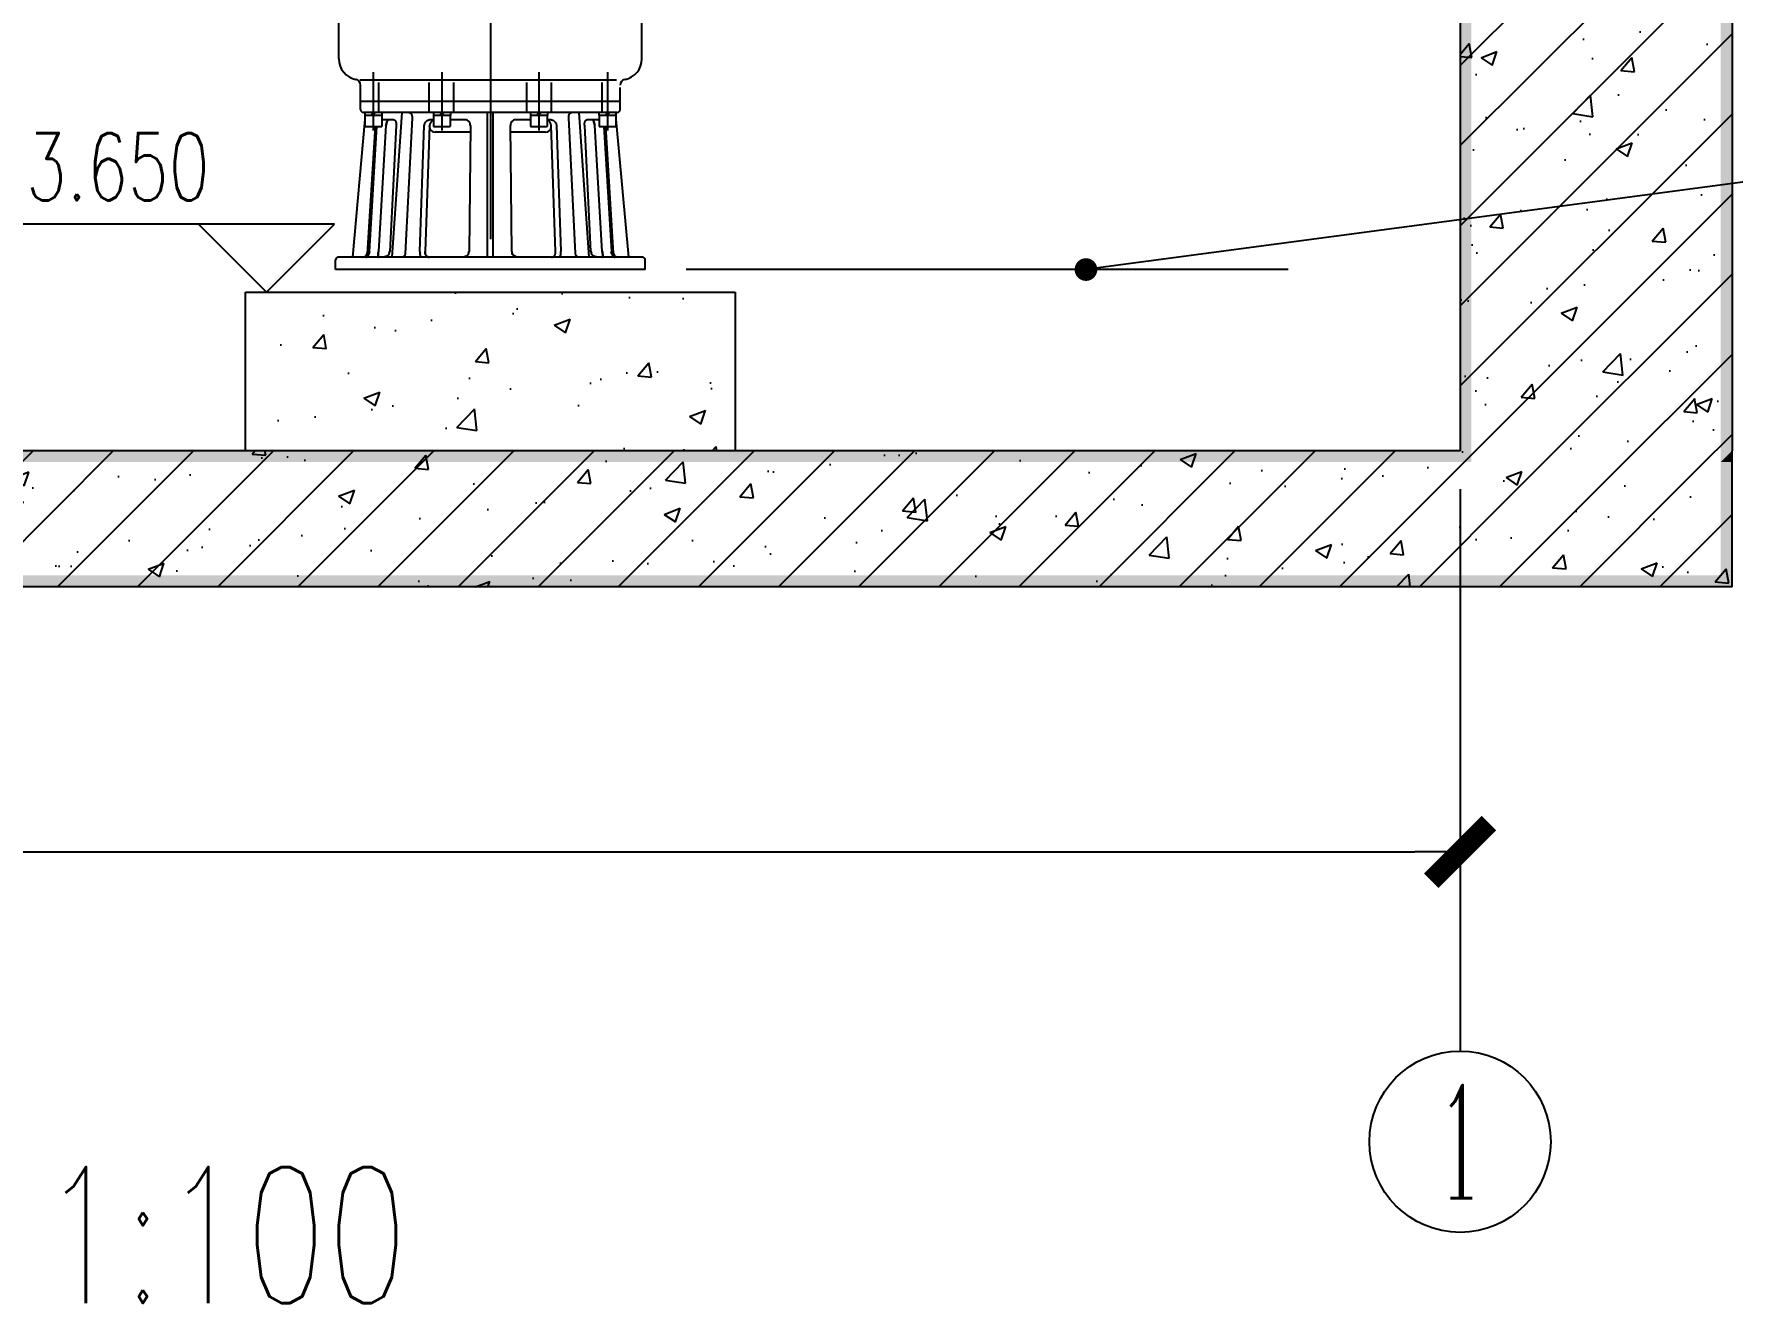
# Model space of a CAD drawing. Extents: x -316592 to 60787, y -138940 to -60306.
# Drawn here: x 3657 to 7403, y -91787 to -88987 of the extents above; entities that cross this region are included whole.
import ezdxf
from ezdxf.enums import TextEntityAlignment as Align

# ---------------------------------------------------------------- set-up
doc = ezdxf.new("R2010")
doc.units = 0
doc.header["$LTSCALE"] = 1000
doc.header["$MEASUREMENT"] = 0
doc.linetypes.add('CENTER', pattern=[2.9, 2.5, -0.2, 0, -0.2])
doc.linetypes.add('DOTE', pattern=[2.42, 2, -0.2, 0.02, -0.2])
for name, color, linetype in [('---GPS_废水管_DN', 74, 'Continuous'), ('AXIS', 4, 'Continuous'), ('AXIS_TEXT', 7, 'Continuous'), ('DIM_ELEV', 4, 'Continuous'), ('PUB_DIM', 7, 'Continuous'), ('PUB_HATCH', 246, 'Continuous'), ('PUB_TEXT', 7, 'Continuous'), ('PUB_WALL', 9, 'Continuous'), ('QQ', 8, 'Continuous'), ('WALL', 8, 'Continuous'), ('WP_CENTER', 11, 'CENTER'), ('文字', 7, 'Continuous'), ('设备', 201, 'Continuous')]:
    doc.layers.add(name, color=color, linetype=linetype)
doc.styles.add('_TCH_AXIS', font='COMPLEX', dxfattribs={"bigfont": 'GBCBIG'})
doc.styles.add('_TCH_DIM', font='simplex1.shx', dxfattribs={"bigfont": 'hztxt.shx'})
doc.styles.add('COMPLEX', font='COMPLEX')
doc.styles.add('HZ', font='HZTXT_E.SHX', dxfattribs={"width": 0.7, "bigfont": 'HZTXT.SHX'})
doc.styles.get("Standard").update_dxf_attribs({"font": 'simplex1.shx', "width": 0.7, "bigfont": 'hztxt.shx'})
doc.dimstyles.new('LZGPS', dxfattribs={"dimscale": 100, "dimtxt": 3, "dimasz": 1, "dimexe": 1, "dimexo": 2, "dimgap": 1.25, "dimtad": 1, "dimdec": 0, "dimzin": 0, "dimdsep": 46, "dimtxsty": 'HZ', "dimblk": '$dimbk', "dimcen": 2, "dimclrd": 256, "dimclre": 256, "dimazin": 0, "dimtfac": 1, "dimtdec": 0, "dimtix": 1, "dimtmove": 2, "dimatfit": 3, "dimfxl": 0, "dimtolj": 1, "dimtzin": 0, "dimarcsym": 0})
pattern_1 = [(45, (-74754.78, -25657.92), (-88.38835, 88.38835), []), (50, (-74754.78, -25657.92), (358.6301, -31.3761), [37.5, -412.5]), (355, (-74754.78, -25657.92), (-69.3757, 376.0961), [30, -330]), (100.4514, (-74724.9, -25660.54), (289.2547, 344.7198), [31.8701, -350.571]), (46.1842, (-74754.78, -25557.92), (533.6205, -82.7595), [56.25, -618.75]), (96.6356, (-74710.3, -25564.8), (467.3314, 487.059), [47.8051, -525.8565]), (351.1842, (-74754.8, -25557.9), (467.331, 487.0593), [45, -495]), (21, (-74704.78, -25582.92), (298.4535, -201.30945), [37.5, -412.5]), (326, (-74704.78, -25582.92), (121.6577, 362.575), [30, -330]), (71.4514, (-74679.9, -25599.7), (420.1113, 161.2652), [31.8701, -350.571]), (37.5, (-74754.78, -25657.92), (6.07993, 166.44693), [0, -326, 0, -335, 0, -331.25]), (7.5, (-74754.78, -25657.92), (131.53477, 197.20586), [0, -191, 0, -318.5, 0, -126.25]), (327.5, (-74866.28, -25657.92), (266.91122, -11.27744), [0, -125, 0, -390, 0, -517.5]), (317.5, (-74916.28, -25657.92), (291.5931, 50.0525), [0, -162.5, 0, -259, 0, -367.5])]

# ---------------------------------------------------------------- blocks, each defined once
blk = doc.blocks.new('$dimbk')
blk.add_line((0, 0), (-1, 0))
blk.add_lwpolyline([(-0.636, -0.636, 0.45, 0.45, 0), (0.636, 0.636, 0.45, 0.45, 0)], format="xyseb")
blk = doc.blocks.new('*D53')
at = {"layer": 'Defpoints', "color": 0}
for p in [(-696.8, -89956.6), (6803.2, -89956.6), (6803.2, -90792)]:
    blk.add_point(p, dxfattribs=at)
at = {"layer": 'PUB_DIM', "lineweight": -2}
for p, q in [((-696.8, -90156.6), (-696.8, -90892)), ((6803.2, -90156.6), (6803.2, -90892)), ((-596.8, -90792), (6703.2, -90792))]:
    blk.add_line(p, q, dxfattribs=at)
at = {"layer": 'PUB_DIM', "lineweight": -2, "xscale": 100, "yscale": 100, "zscale": 100, "rotation": 180}
blk.add_blockref('$dimbk', (-696.8, -90792), dxfattribs=at)
at = {"layer": 'PUB_DIM', "lineweight": -2, "xscale": 100, "yscale": 100, "zscale": 100}
blk.add_blockref('$dimbk', (6803.2, -90792), dxfattribs=at)
at = {"layer": 'PUB_DIM', "color": 0, "insert": (3053.2, -90517), "char_height": 300, "attachment_point": 5, "style": 'HZ'}
blk.add_mtext('\\A1;7500', dxfattribs=at)
blk = doc.blocks.new('_AXISO')
blk.add_circle((0, 0), 0.5)
at = {"layer": 'AXIS_TEXT', "style": 'COMPLEX', "width": 1.041667}
blk.add_attdef('A', text='', height=0.56, dxfattribs=at).set_placement((-0.25, -0.28), (0.25, -0.28), align=Align.FIT)

msp = doc.modelspace()

# ---------------------------------------------------------------- hatches: boundary and pattern name
at = {"layer": 'PUB_HATCH'}
h = msp.add_hatch(dxfattribs=at)
h.set_pattern_fill('钢筋混凝土', color=256, scale=50, style=0)
h.set_pattern_definition(pattern_1)
h.paths.add_polyline_path([(7003.2, -86067), (6828.2, -86122), (6803.2, -86147), (6803.2, -89907), (6828.2, -89932), (7003.2, -90007), (7378.2, -89932), (7403.2, -89907), (7403.2, -86147), (7378.2, -86122)])
h = msp.add_hatch(dxfattribs=at)
h.set_pattern_fill('AR-CONC', color=256, scale=50, style=0)
h.set_pattern_definition([(50, (19444.43, -28472.1), (358.6301, -31.376), [37.5, -412.5]), (355, (19444.43, -28472.1), (-69.3757, 376.096), [30, -330]), (100.4514, (19474.3, -28474.7), (289.2547, 344.7198), [31.87, -350.571]), (46.1842, (19444.43, -28372.1), (533.6205, -82.7595), [56.25, -618.75]), (96.6356, (19488.9, -28379), (467.3314, 487.059), [47.805, -525.8565]), (351.1842, (19444.4, -28372.1), (467.331, 487.0593), [45, -495]), (21, (19494.43, -28397.1), (298.4535, -201.3094), [37.5, -412.5]), (326, (19494.43, -28397.1), (121.6577, 362.575), [30, -330]), (71.4514, (19519.3, -28413.87), (420.1113, 161.2652), [31.87, -350.571]), (37.5, (19444.43, -28472.1), (6.07993, 166.44693), [0, -326, 0, -335, 0, -331.25]), (7.5, (19444.43, -28472.1), (131.53477, 197.20586), [0, -191, 0, -318.5, 0, -126.25]), (327.5, (19332.93, -28472.1), (266.91122, -11.27744), [0, -125, 0, -390, 0, -517.5]), (317.5, (19282.93, -28472.1), (291.5931, 50.0525), [0, -162.5, 0, -259, 0, -367.5])])
h.paths.add_polyline_path([(5203.7, -89557), (4123.7, -89557), (4123.7, -89907), (5203.7, -89907)])
h = msp.add_hatch(dxfattribs=at)
h.set_pattern_fill('钢筋混凝土', color=256, scale=50, style=0)
h.set_pattern_definition(pattern_1)
h.paths.add_polyline_path([(7003.2, -90007), (6828.2, -89932), (6803.2, -89907), (-696.8, -89907), (-721.8, -89932), (-1271.8, -90182), (-1296.8, -90207), (6803.2, -90207), (6803.2, -90182)])
h = msp.add_hatch(dxfattribs=at)
h.set_pattern_fill('钢筋混凝土', color=256, scale=50, style=0)
h.set_pattern_definition(pattern_1)
h.paths.add_polyline_path([(7403.2, -90207), (7403.2, -89907), (7378.2, -89932), (7003.2, -90007), (6803.2, -90182), (6803.2, -90207)])
at = {"layer": 'PUB_WALL'}
for points in [[(6803.2, -86147), (6803.2, -89907), (6828.2, -89932), (6828.2, -86122)], [(7403.2, -86147), (7403.2, -89907), (7378.2, -89932), (7378.2, -86122)], [(6803.2, -89907), (-696.8, -89907), (-721.8, -89932), (6828.2, -89932)], [(7403.2, -89907), (7403.2, -89907), (7378.2, -89932), (7403.2, -89932)], [(7403.2, -90207), (7403.2, -89907), (7378.2, -89907), (7378.2, -90207)], [(6803.2, -90207), (-1296.8, -90207), (-1271.8, -90182), (6803.2, -90182)], [(7403.2, -90207), (6803.2, -90207), (6803.2, -90182), (7403.2, -90182)]]:
    msp.add_hatch(color=256, dxfattribs=at).paths.add_polyline_path(points)

# ---------------------------------------------------------------- linework, layer by layer
at = {"layer": '---GPS_废水管_DN'}
for p, q in [((7556.3, -89296.6), (5977.8, -89507)), ((4123.7, -89907), (4123.7, -89557)), ((4123.7, -89557), (5203.7, -89557)), ((5203.7, -89557), (5203.7, -89907))]:
    msp.add_line(p, q, dxfattribs=at)
at = {"layer": '---GPS_废水管_DN', "const_width": 25}
msp.add_lwpolyline([(5965.3, -89507, 1), (5990.3, -89507, 1)], format="xyb", close=True, dxfattribs=at)
at = {"layer": 'AXIS'}
msp.add_line((6803.2, -89991.8), (6803.2, -91231.4), dxfattribs=at)
at = {"layer": 'DIM_ELEV'}
for p, q in [((4319.6, -89407), (3498.1, -89407)), ((4169.6, -89557), (4019.6, -89407)), ((4169.6, -89557), (4319.6, -89407))]:
    msp.add_line(p, q, dxfattribs=at)
at = {"layer": 'QQ', "linetype": 'DOTE'}
msp.add_line((6424.1, -89507), (5095.7, -89507), dxfattribs=at)
at = {"layer": 'WALL'}
for p, q in [((6803.2, -86147), (6803.2, -89907)), ((7403.2, -86147), (7403.2, -89907)), ((6803.2, -89907), (-696.8, -89907)), ((7403.2, -89907), (7403.2, -89907)), ((7403.2, -90207), (7403.2, -89907)), ((6803.2, -90207), (-1296.8, -90207)), ((7403.2, -90207), (6803.2, -90207))]:
    msp.add_line(p, q, dxfattribs=at)
at = {"layer": 'WP_CENTER', "color": 246}
msp.add_line((4663.7, -84642.5), (4663.7, -89440), dxfattribs=at)
at = {"layer": '设备'}
for p, q in [((4329.4, -89042.3), (4329.4, -88835.3)), ((4998, -89042.3), (4998, -88835.3)), ((4375.4, -89088.3), (4941.9, -89088.3)), ((4405.4, -89071.4), (4405.4, -89200.1)), ((4556.7, -89071.4), (4556.7, -89200.1)), ((4770.7, -89071.4), (4770.7, -89200.1)), ((4922, -89071.4), (4922, -89200.1)), ((4377.4, -89154.2), (4377.4, -89099.8)), ((4417.4, -89160.4), (4417.4, -89094.5)), ((4528.8, -89160.4), (4528.8, -89094.5)), ((4583, -89160.4), (4583, -89094.5)), ((4744.4, -89160.4), (4744.4, -89094.5)), ((4798.7, -89160.4), (4798.7, -89094.5)), ((4910.1, -89160.4), (4910.1, -89094.5)), ((4950, -89154.2), (4950, -89105.1)), ((4377.4, -89135.5), (4950, -89135.5)), ((4943.8, -89160.4), (4383.6, -89160.4)), ((4386.6, -89160.4), (4386.6, -89166.6)), ((4386.6, -89166.6), (4424.1, -89166.6)), ((4386.7, -89166.6), (4386.7, -89191.4)), ((4405.4, -89160.4), (4401.8, -89166.6)), ((4409, -89160.4), (4405.4, -89166.6)), ((4424, -89166.6), (4424, -89191.4)), ((4424.1, -89160.4), (4424.1, -89166.6)), ((4468.6, -89160.4), (4446.6, -89479.7)), ((4537.9, -89160.4), (4537.9, -89166.6)), ((4537.9, -89166.6), (4575.5, -89166.6)), ((4538.1, -89166.6), (4538.1, -89191.4)), ((4556.7, -89160.4), (4553.1, -89166.6)), ((4560.3, -89160.4), (4556.7, -89166.6)), ((4575.3, -89166.6), (4575.3, -89191.4)), ((4575.5, -89160.4), (4575.5, -89166.6)), ((4657.5, -89479.7), (4657.5, -89160.4)), ((4669.9, -89479.7), (4669.9, -89160.4)), ((4751.9, -89160.4), (4751.9, -89166.6)), ((4751.9, -89166.6), (4789.5, -89166.6)), ((4752.1, -89166.6), (4752.1, -89191.4)), ((4770.7, -89160.4), (4767.1, -89166.6)), ((4774.3, -89160.4), (4770.7, -89166.6)), ((4789.3, -89166.6), (4789.3, -89191.4)), ((4789.5, -89160.4), (4789.5, -89166.6)), ((4858.9, -89160.4), (4880.8, -89479.7)), ((4903.3, -89160.4), (4903.3, -89166.6)), ((4903.3, -89166.6), (4940.8, -89166.6)), ((4903.4, -89166.6), (4903.4, -89191.4)), ((4922.1, -89160.4), (4918.5, -89166.6)), ((4925.6, -89160.4), (4922, -89166.6)), ((4940.7, -89166.6), (4940.7, -89191.4)), ((4940.8, -89160.4), (4940.8, -89166.6)), ((4386.7, -89175.1), (4359.2, -89479.7)), ((4386.7, -89191.4), (4424, -89191.4)), ((4409.2, -89191.4), (4392, -89471.6)), ((4396.8, -89467.2), (4413, -89191.4)), ((4433.4, -89189), (4416.8, -89467.2)), ((4450.7, -89176.5), (4424, -89176.5)), ((4455.6, -89189), (4441.7, -89467.2)), ((4490.8, -89172.2), (4475.9, -89471.6)), ((4508.3, -89467.2), (4518, -89189)), ((4529.6, -89189), (4519.9, -89467.2)), ((4529.5, -89191.4), (4529.5, -89189.8)), ((4538.1, -89176.5), (4529.7, -89176.5)), ((4538.1, -89191.4), (4575.3, -89191.4)), ((4617.1, -89203.9), (4541.9, -89203.9)), ((4607.8, -89176.5), (4575.4, -89176.5)), ((4619.6, -89189), (4616.7, -89467.2)), ((4619.1, -89203.9), (4617.1, -89203.9)), ((4710.8, -89467.2), (4707.8, -89189)), ((4785.5, -89203.9), (4708.3, -89203.9)), ((4752.1, -89176.5), (4719.6, -89176.5)), ((4752.1, -89191.4), (4789.3, -89191.4)), ((4797.7, -89176.5), (4789.4, -89176.5)), ((4807.5, -89467.2), (4797.8, -89189)), ((4797.9, -89191.4), (4797.9, -89189.8)), ((4809.5, -89189), (4819.1, -89467.2)), ((4851.5, -89471.6), (4836.6, -89172.2)), ((4885.7, -89467.2), (4871.9, -89189)), ((4903.4, -89176.5), (4876.8, -89176.5)), ((4910.6, -89467.2), (4894, -89189)), ((4903.4, -89191.4), (4940.7, -89191.4)), ((4914.4, -89191.4), (4930.6, -89467.2)), ((4935.5, -89471.6), (4918.2, -89191.4)), ((4940.7, -89175.1), (4968.2, -89479.7)), ((4322, -89507), (4322, -89485.9)), ((4999.3, -89479.7), (4328.2, -89479.7)), ((5005.5, -89507), (5005.5, -89485.9)), ((5005.5, -89507), (4322, -89507))]:
    msp.add_line(p, q, dxfattribs=at)
for centre, radius, start, end in [((4375.4, -89042.3), 46, 180, 259.7382), ((4952, -89042.3), 46, 280.2618, 0), ((4365, -89099.8), 12.4, 0, 79.7382), ((4962.4, -89099.8), 12.4, 100.2618, 180), ((4383.6, -89154.2), 6.21, 180, 270), ((4943.8, -89154.2), 6.21, 270, 0), ((4541.9, -89191.4), 12.4, 180, 270), ((4607.8, -89188.4), 11.8, 357.118, 89.6709), ((4719.7, -89188.4), 11.8, 90.3291, 182.882), ((4785.5, -89191.4), 12.4, 270, 0), ((4328.2, -89485.9), 6.21, 90, 180), ((4382.2, -89469.7), 9.94, 269.9941, 349.002), ((4464.5, -89480.3), 68.9, 169.1027, 172.7903), ((4419.3, -89463.6), 22.8, 339.5385, 350.961), ((4522.6, -89468.9), 14.4, 173.4086, 190.9367), ((4603.8, -89466.8), 12.8, 337.9382, 358.0137), ((4723.6, -89466.8), 12.8, 181.9863, 202.0618), ((4723.6, -89466.8), 12.8, 181.9863, 202.0618), ((4804.9, -89468.9), 14.4, 349.0633, 6.5914), ((4908.2, -89463.6), 22.8, 189.039, 200.4615), ((4862.9, -89480.3), 68.9, 7.2097, 10.8973), ((4945.2, -89469.7), 9.94, 190.998, 270.0059), ((4999.3, -89485.9), 6.21, 0, 90)]:
    msp.add_arc(centre, radius, start, end, dxfattribs=at)
for points, knots in [([(4483.9, -89160.4), (4484.1, -89160.4), (4484.3, -89160.4), (4484.8, -89160.5), (4485, -89160.5), (4485.5, -89160.6), (4485.7, -89160.7), (4486.2, -89160.9), (4486.4, -89161), (4486.8, -89161.3), (4487, -89161.4), (4487.4, -89161.7), (4487.6, -89161.9), (4488, -89162.2), (4488.2, -89162.4), (4488.5, -89162.9), (4488.7, -89163.1), (4489, -89163.5), (4489.2, -89163.7), (4489.5, -89164.3), (4489.6, -89164.5), (4489.9, -89165.1), (4490, -89165.4), (4490.2, -89165.9), (4490.3, -89166.2), (4490.5, -89166.8), (4490.5, -89167.1), (4490.7, -89167.7), (4490.7, -89168.1), (4490.8, -89168.7), (4490.9, -89169), (4490.9, -89169.7), (4490.9, -89170), (4490.9, -89170.6), (4490.9, -89170.9), (4490.9, -89171.6), (4490.8, -89171.9), (4490.8, -89172.2)], [11.849333, 11.849333, 11.849333, 11.849333, 12.590096, 12.590096, 13.330859, 13.330859, 14.071622, 14.071622, 14.812385, 14.812385, 15.553045, 15.553045, 16.293706, 16.293706, 17.034367, 17.034367, 17.775028, 17.775028, 18.515554, 18.515554, 19.256081, 19.256081, 19.996607, 19.996607, 20.737133, 20.737133, 21.477544, 21.477544, 22.217954, 22.217954, 22.958364, 22.958364, 23.698774, 23.698774, 24.439185, 24.439185, 25.146275, 25.146275, 25.146275, 25.146275]), ([(4836.6, -89172.2), (4836.6, -89171.9), (4836.6, -89171.6), (4836.5, -89170.9), (4836.5, -89170.6), (4836.5, -89170), (4836.5, -89169.7), (4836.6, -89169), (4836.6, -89168.7), (4836.7, -89168.1), (4836.8, -89167.7), (4836.9, -89167.1), (4837, -89166.8), (4837.1, -89166.2), (4837.2, -89165.9), (4837.4, -89165.4), (4837.6, -89165.1), (4837.8, -89164.5), (4838, -89164.3), (4838.3, -89163.7), (4838.4, -89163.5), (4838.7, -89163.1), (4838.9, -89162.9), (4839.3, -89162.4), (4839.4, -89162.2), (4839.8, -89161.9), (4840, -89161.7), (4840.4, -89161.4), (4840.7, -89161.3), (4841.1, -89161), (4841.3, -89160.9), (4841.7, -89160.7), (4841.9, -89160.6), (4842.4, -89160.5), (4842.6, -89160.5), (4843.1, -89160.4), (4843.3, -89160.4), (4843.5, -89160.4)], [-25.146275, -25.146275, -25.146275, -25.146275, -24.439185, -24.439185, -23.698774, -23.698774, -22.958364, -22.958364, -22.217954, -22.217954, -21.477544, -21.477544, -20.737133, -20.737133, -19.996607, -19.996607, -19.256081, -19.256081, -18.515554, -18.515554, -17.775028, -17.775028, -17.034367, -17.034367, -16.293706, -16.293706, -15.553045, -15.553045, -14.812385, -14.812385, -14.071622, -14.071622, -13.330859, -13.330859, -12.590096, -12.590096, -11.849333, -11.849333, -11.849333, -11.849333]), ([(4438.3, -89176.5), (4438.3, -89176.5), (4438.3, -89176.5), (4438.1, -89176.5), (4437.9, -89176.6), (4437.5, -89177), (4437.3, -89177.2), (4436.8, -89177.8), (4436.6, -89178.2), (4436.2, -89179.1), (4436, -89179.7), (4435.6, -89180.8), (4435.3, -89181.4), (4434.9, -89182.7), (4434.7, -89183.5), (4434.3, -89185), (4434.1, -89185.8), (4433.7, -89187.4), (4433.6, -89188.2), (4433.4, -89189)], [14.943947, 14.943947, 14.943947, 14.943947, 15.047097, 15.047097, 16.921972, 16.921972, 18.796847, 18.796847, 20.671722, 20.671722, 22.546597, 22.546597, 24.452113, 24.452113, 26.35763, 26.35763, 28.263146, 28.263146, 30.168662, 30.168662, 30.168662, 30.168662]), ([(4433.4, -89189), (4433.6, -89188.2), (4433.7, -89187.4), (4434.1, -89185.8), (4434.3, -89185), (4434.7, -89183.5), (4434.9, -89182.7), (4435.3, -89181.4), (4435.6, -89180.8), (4436, -89179.7), (4436.2, -89179.1), (4436.6, -89178.2), (4436.8, -89177.8), (4437.3, -89177.2), (4437.5, -89177), (4437.9, -89176.6), (4438.1, -89176.5), (4438.3, -89176.5), (4438.3, -89176.5), (4438.3, -89176.5)], [30.721913, 30.721913, 30.721913, 30.721913, 32.627429, 32.627429, 34.532946, 34.532946, 36.438462, 36.438462, 38.343978, 38.343978, 40.218853, 40.218853, 42.093728, 42.093728, 43.968603, 43.968603, 45.843479, 45.843479, 45.946628, 45.946628, 45.946628, 45.946628]), ([(4450.7, -89176.5), (4450.7, -89176.5), (4450.7, -89176.5), (4451.2, -89176.5), (4451.6, -89176.6), (4452.4, -89176.9), (4452.8, -89177.2), (4453.5, -89177.8), (4453.8, -89178.2), (4454.4, -89179.1), (4454.7, -89179.6), (4455.1, -89180.7), (4455.3, -89181.4), (4455.6, -89182.7), (4455.7, -89183.5), (4455.8, -89185), (4455.9, -89185.8), (4455.8, -89187.4), (4455.7, -89188.2), (4455.6, -89189)], [14.963323, 14.963323, 14.963323, 14.963323, 15.058243, 15.058243, 16.933568, 16.933568, 18.808893, 18.808893, 20.684218, 20.684218, 22.559543, 22.559543, 24.466256, 24.466256, 26.372968, 26.372968, 28.27968, 28.27968, 30.186392, 30.186392, 30.186392, 30.186392]), ([(4518, -89189), (4518.1, -89188.2), (4518.2, -89187.4), (4518.6, -89185.8), (4518.9, -89185), (4519.6, -89183.5), (4520, -89182.7), (4520.9, -89181.4), (4521.4, -89180.7), (4522.4, -89179.6), (4523, -89179.1), (4524.2, -89178.2), (4524.9, -89177.8), (4526.2, -89177.2), (4526.9, -89176.9), (4528.3, -89176.6), (4529, -89176.5), (4529.6, -89176.5), (4529.7, -89176.5), (4529.7, -89176.5)], [30.695511, 30.695511, 30.695511, 30.695511, 32.602223, 32.602223, 34.508935, 34.508935, 36.415647, 36.415647, 38.32236, 38.32236, 40.197685, 40.197685, 42.07301, 42.07301, 43.948335, 43.948335, 45.82366, 45.82366, 45.91858, 45.91858, 45.91858, 45.91858]), ([(4538.1, -89177.1), (4537.8, -89177.2), (4537.5, -89177.4), (4536.5, -89177.8), (4535.8, -89178.2), (4534.6, -89179.1), (4534.1, -89179.7), (4533, -89180.8), (4532.5, -89181.4), (4531.6, -89182.7), (4531.2, -89183.5), (4530.5, -89185), (4530.3, -89185.8), (4529.8, -89187.4), (4529.7, -89188.2), (4529.6, -89189)], [17.936733, 17.936733, 17.936733, 17.936733, 18.796847, 18.796847, 20.671722, 20.671722, 22.546597, 22.546597, 24.452113, 24.452113, 26.35763, 26.35763, 28.263146, 28.263146, 30.168662, 30.168662, 30.168662, 30.168662]), ([(4797.8, -89189), (4797.8, -89188.2), (4797.6, -89187.4), (4797.2, -89185.8), (4796.9, -89185), (4796.2, -89183.5), (4795.8, -89182.7), (4794.9, -89181.4), (4794.4, -89180.8), (4793.4, -89179.7), (4792.8, -89179.1), (4791.6, -89178.2), (4790.9, -89177.8), (4790, -89177.4), (4789.7, -89177.2), (4789.4, -89177.1)], [-30.168662, -30.168662, -30.168662, -30.168662, -28.263146, -28.263146, -26.35763, -26.35763, -24.452113, -24.452113, -22.546597, -22.546597, -20.671722, -20.671722, -18.796847, -18.796847, -17.960708, -17.960708, -17.960708, -17.960708]), ([(4797.7, -89176.5), (4797.8, -89176.5), (4797.8, -89176.5), (4798.5, -89176.5), (4799.2, -89176.6), (4800.5, -89176.9), (4801.2, -89177.2), (4802.6, -89177.8), (4803.2, -89178.2), (4804.4, -89179.1), (4805, -89179.6), (4806, -89180.7), (4806.5, -89181.4), (4807.4, -89182.7), (4807.8, -89183.5), (4808.5, -89185), (4808.8, -89185.8), (4809.2, -89187.4), (4809.4, -89188.2), (4809.5, -89189)], [14.963323, 14.963323, 14.963323, 14.963323, 15.058243, 15.058243, 16.933568, 16.933568, 18.808893, 18.808893, 20.684218, 20.684218, 22.559543, 22.559543, 24.466256, 24.466256, 26.372968, 26.372968, 28.27968, 28.27968, 30.186392, 30.186392, 30.186392, 30.186392]), ([(4871.9, -89189), (4871.7, -89188.2), (4871.7, -89187.4), (4871.6, -89185.8), (4871.6, -89185), (4871.7, -89183.5), (4871.8, -89182.7), (4872.1, -89181.4), (4872.3, -89180.7), (4872.7, -89179.6), (4873, -89179.1), (4873.6, -89178.2), (4873.9, -89177.8), (4874.7, -89177.2), (4875.1, -89176.9), (4875.9, -89176.6), (4876.3, -89176.5), (4876.7, -89176.5), (4876.7, -89176.5), (4876.8, -89176.5)], [30.695511, 30.695511, 30.695511, 30.695511, 32.602223, 32.602223, 34.508935, 34.508935, 36.415647, 36.415647, 38.32236, 38.32236, 40.197685, 40.197685, 42.07301, 42.07301, 43.948335, 43.948335, 45.82366, 45.82366, 45.91858, 45.91858, 45.91858, 45.91858]), ([(4889.1, -89176.5), (4889.2, -89176.5), (4889.2, -89176.5), (4889.3, -89176.5), (4889.5, -89176.6), (4889.9, -89177), (4890.2, -89177.2), (4890.6, -89177.8), (4890.8, -89178.2), (4891.3, -89179.1), (4891.5, -89179.7), (4891.9, -89180.8), (4892.1, -89181.4), (4892.5, -89182.7), (4892.7, -89183.5), (4893.1, -89185), (4893.3, -89185.8), (4893.7, -89187.4), (4893.9, -89188.2), (4894, -89189)], [14.943947, 14.943947, 14.943947, 14.943947, 15.047097, 15.047097, 16.921972, 16.921972, 18.796847, 18.796847, 20.671722, 20.671722, 22.546597, 22.546597, 24.452113, 24.452113, 26.35763, 26.35763, 28.263146, 28.263146, 30.168662, 30.168662, 30.168662, 30.168662]), ([(4894, -89189), (4893.9, -89188.2), (4893.7, -89187.4), (4893.3, -89185.8), (4893.1, -89185), (4892.7, -89183.5), (4892.5, -89182.7), (4892.1, -89181.4), (4891.9, -89180.8), (4891.5, -89179.7), (4891.3, -89179.1), (4890.8, -89178.2), (4890.6, -89177.8), (4890.2, -89177.2), (4889.9, -89177), (4889.5, -89176.6), (4889.3, -89176.5), (4889.2, -89176.5), (4889.2, -89176.5), (4889.1, -89176.5)], [30.721913, 30.721913, 30.721913, 30.721913, 32.627429, 32.627429, 34.532946, 34.532946, 36.438462, 36.438462, 38.343978, 38.343978, 40.218853, 40.218853, 42.093728, 42.093728, 43.968603, 43.968603, 45.843479, 45.843479, 45.946628, 45.946628, 45.946628, 45.946628]), ([(4388.8, -89479.7), (4388.8, -89479.7), (4388.8, -89479.7), (4389.6, -89479.7), (4390.3, -89479.5), (4391.8, -89478.9), (4392.5, -89478.4), (4393.9, -89477.1), (4394.6, -89476.2), (4395.6, -89474.1), (4395.9, -89473.1), (4396.1, -89471.9), (4396.1, -89471.7), (4396.1, -89471.6)], [-14.37825, -14.37825, -14.37825, -14.37825, -14.365535, -14.365535, -10.809164, -10.809164, -7.379839, -7.379839, -3.316312, -3.316312, -0.3225, -0.3225, -0.000983, -0.000983, -0.000983, -0.000983]), ([(4416.9, -89479.7), (4416.7, -89479.7), (4416.6, -89479.6), (4416.3, -89479.3), (4416.2, -89479.1), (4416, -89478.4), (4415.9, -89478), (4415.8, -89477.1), (4415.8, -89476.6), (4415.8, -89475.5), (4415.8, -89474.9), (4415.9, -89473.5), (4416, -89472.8), (4416.1, -89471.2), (4416.3, -89470.4), (4416.5, -89468.8), (4416.6, -89468), (4416.8, -89467.2)], [-15.202184, -15.202184, -15.202184, -15.202184, -13.396701, -13.396701, -11.495016, -11.495016, -9.593332, -9.593332, -7.691647, -7.691647, -5.768735, -5.768735, -3.845824, -3.845824, -1.922912, -1.922912, 0, 0, 0, 0]), ([(4416.8, -89467.2), (4416.6, -89468), (4416.5, -89468.8), (4416.3, -89470.4), (4416.1, -89471.2), (4416, -89472.8), (4415.9, -89473.5), (4415.8, -89474.9), (4415.8, -89475.5), (4415.8, -89476.6), (4415.8, -89477.1), (4415.9, -89478), (4416, -89478.4), (4416.2, -89479.1), (4416.3, -89479.3), (4416.6, -89479.6), (4416.7, -89479.7), (4416.9, -89479.7)], [0, 0, 0, 0, 1.922912, 1.922912, 3.845824, 3.845824, 5.768735, 5.768735, 7.691647, 7.691647, 9.593332, 9.593332, 11.495016, 11.495016, 13.396701, 13.396701, 15.202184, 15.202184, 15.202184, 15.202184]), ([(4440.6, -89471.6), (4440.2, -89472.7), (4439.5, -89473.7), (4437.7, -89475.8), (4436.4, -89476.8), (4433.7, -89478.2), (4432.3, -89478.7), (4429.3, -89479.5), (4427.7, -89479.7), (4426.2, -89479.7), (4426.1, -89479.7), (4426.1, -89479.7)], [-14.491867, -14.491867, -14.491867, -14.491867, -11.560051, -11.560051, -7.628092, -7.628092, -3.89639, -3.89639, 0, 0, 0.012826, 0.012826, 0.012826, 0.012826]), ([(4475.9, -89471.6), (4475.9, -89471.6), (4475.9, -89471.6), (4475.9, -89472), (4475.8, -89472.3), (4475.7, -89472.9), (4475.6, -89473.2), (4475.5, -89473.8), (4475.4, -89474.1), (4475.1, -89474.7), (4475, -89475), (4474.8, -89475.5), (4474.6, -89475.8), (4474.3, -89476.3), (4474.2, -89476.5), (4473.9, -89477), (4473.7, -89477.2), (4473.3, -89477.6), (4473.1, -89477.8), (4472.8, -89478.2), (4472.5, -89478.3), (4472.1, -89478.6), (4471.9, -89478.8), (4471.5, -89479), (4471.3, -89479.1), (4470.9, -89479.3), (4470.6, -89479.4), (4470.2, -89479.5), (4469.9, -89479.6), (4469.5, -89479.6), (4469.3, -89479.7), (4469, -89479.7)], [25.14579, 25.14579, 25.14579, 25.14579, 25.179131, 25.179131, 25.919552, 25.919552, 26.659973, 26.659973, 27.400492, 27.400492, 28.141012, 28.141012, 28.881531, 28.881531, 29.622051, 29.622051, 30.362685, 30.362685, 31.10332, 31.10332, 31.843954, 31.843954, 32.584588, 32.584588, 33.325311, 33.325311, 34.066033, 34.066033, 34.806755, 34.806755, 35.547478, 35.547478, 35.547478, 35.547478]), ([(4512.5, -89479.7), (4512.5, -89479.7), (4512.5, -89479.7), (4512.2, -89479.7), (4511.8, -89479.5), (4511.1, -89478.9), (4510.7, -89478.4), (4510, -89477.1), (4509.6, -89476.2), (4509, -89474.1), (4508.8, -89473.1), (4508.5, -89471.9), (4508.5, -89471.7), (4508.5, -89471.6)], [-14.37825, -14.37825, -14.37825, -14.37825, -14.365535, -14.365535, -10.809164, -10.809164, -7.379839, -7.379839, -3.316312, -3.316312, -0.3225, -0.3225, -0.000983, -0.000983, -0.000983, -0.000983]), ([(4519.9, -89467.2), (4519.8, -89468), (4519.8, -89468.8), (4519.9, -89470.4), (4520, -89471.2), (4520.3, -89472.8), (4520.6, -89473.5), (4521.2, -89474.9), (4521.5, -89475.5), (4522.4, -89476.6), (4522.8, -89477.1), (4523.9, -89478), (4524.4, -89478.4), (4525.6, -89479.1), (4526.3, -89479.3), (4527.6, -89479.6), (4528.2, -89479.7), (4528.9, -89479.7)], [0, 0, 0, 0, 1.922912, 1.922912, 3.845824, 3.845824, 5.768735, 5.768735, 7.691647, 7.691647, 9.593332, 9.593332, 11.495016, 11.495016, 13.396701, 13.396701, 15.202184, 15.202184, 15.202184, 15.202184]), ([(4528.9, -89479.7), (4528.2, -89479.7), (4527.6, -89479.6), (4526.3, -89479.3), (4525.6, -89479.1), (4524.4, -89478.4), (4523.9, -89478), (4522.8, -89477.1), (4522.4, -89476.6), (4521.5, -89475.5), (4521.2, -89474.9), (4520.6, -89473.5), (4520.3, -89472.8), (4520, -89471.2), (4519.9, -89470.4), (4519.8, -89468.8), (4519.8, -89468), (4519.9, -89467.2)], [-15.202184, -15.202184, -15.202184, -15.202184, -13.396701, -13.396701, -11.495016, -11.495016, -9.593332, -9.593332, -7.691647, -7.691647, -5.768735, -5.768735, -3.845824, -3.845824, -1.922912, -1.922912, 0, 0, 0, 0]), ([(4615.7, -89471.6), (4615.3, -89472.7), (4614.7, -89473.7), (4613, -89475.8), (4611.8, -89476.8), (4609.3, -89478.2), (4608.1, -89478.7), (4605.4, -89479.5), (4604, -89479.7), (4602.6, -89479.7), (4602.6, -89479.7), (4602.6, -89479.7)], [-14.491867, -14.491867, -14.491867, -14.491867, -11.560051, -11.560051, -7.628092, -7.628092, -3.89639, -3.89639, 0, 0, 0.012826, 0.012826, 0.012826, 0.012826]), ([(4724.8, -89479.7), (4724.8, -89479.7), (4724.8, -89479.7), (4723.5, -89479.7), (4722.2, -89479.5), (4719.8, -89478.9), (4718.6, -89478.4), (4716.1, -89477.1), (4714.9, -89476.2), (4713, -89474.1), (4712.4, -89473.1), (4711.8, -89471.9), (4711.8, -89471.7), (4711.7, -89471.6)], [-14.37825, -14.37825, -14.37825, -14.37825, -14.365535, -14.365535, -10.809164, -10.809164, -7.379839, -7.379839, -3.316312, -3.316312, -0.3225, -0.3225, -0.000983, -0.000983, -0.000983, -0.000983]), ([(4724.8, -89479.7), (4724.7, -89479.7), (4724.7, -89479.7), (4723.3, -89479.6), (4722, -89479.5), (4719.5, -89478.8), (4718.3, -89478.3), (4715.9, -89476.9), (4714.7, -89476), (4713, -89474), (4712.3, -89473), (4711.8, -89471.8), (4711.8, -89471.7), (4711.7, -89471.6)], [-62.299888, -62.299888, -62.299888, -62.299888, -62.111264, -62.111264, -58.223465, -58.223465, -54.407056, -54.407056, -50.212005, -50.212005, -47.067961, -47.067961, -46.754401, -46.754401, -46.754401, -46.754401]), ([(4798.6, -89479.7), (4799.2, -89479.7), (4799.8, -89479.6), (4801.1, -89479.3), (4801.8, -89479.1), (4803, -89478.4), (4803.6, -89478), (4804.6, -89477.1), (4805.1, -89476.6), (4805.9, -89475.5), (4806.2, -89474.9), (4806.9, -89473.5), (4807.1, -89472.8), (4807.5, -89471.2), (4807.6, -89470.4), (4807.6, -89468.8), (4807.6, -89468), (4807.5, -89467.2)], [-15.202184, -15.202184, -15.202184, -15.202184, -13.396701, -13.396701, -11.495016, -11.495016, -9.593332, -9.593332, -7.691647, -7.691647, -5.768735, -5.768735, -3.845824, -3.845824, -1.922912, -1.922912, 0, 0, 0, 0]), ([(4819, -89471.6), (4818.8, -89472.7), (4818.5, -89473.7), (4817.9, -89475.8), (4817.6, -89476.8), (4816.8, -89478.2), (4816.5, -89478.7), (4815.7, -89479.5), (4815.3, -89479.7), (4814.9, -89479.7), (4814.9, -89479.7), (4814.9, -89479.7)], [-14.491867, -14.491867, -14.491867, -14.491867, -11.560051, -11.560051, -7.628092, -7.628092, -3.89639, -3.89639, 0, 0, 0.012826, 0.012826, 0.012826, 0.012826]), ([(4858.4, -89479.7), (4858.2, -89479.7), (4858, -89479.6), (4857.5, -89479.6), (4857.3, -89479.5), (4856.8, -89479.4), (4856.6, -89479.3), (4856.1, -89479.1), (4855.9, -89479), (4855.5, -89478.8), (4855.3, -89478.6), (4854.9, -89478.3), (4854.7, -89478.2), (4854.3, -89477.8), (4854.1, -89477.6), (4853.7, -89477.2), (4853.6, -89477), (4853.3, -89476.5), (4853.1, -89476.3), (4852.8, -89475.8), (4852.7, -89475.5), (4852.4, -89475), (4852.3, -89474.7), (4852.1, -89474.1), (4852, -89473.8), (4851.8, -89473.2), (4851.7, -89472.9), (4851.6, -89472.3), (4851.5, -89472), (4851.5, -89471.6), (4851.5, -89471.6), (4851.5, -89471.6)], [11.849101, 11.849101, 11.849101, 11.849101, 12.589824, 12.589824, 13.330546, 13.330546, 14.071268, 14.071268, 14.811991, 14.811991, 15.552625, 15.552625, 16.29326, 16.29326, 17.033894, 17.033894, 17.774528, 17.774528, 18.515048, 18.515048, 19.255568, 19.255568, 19.996087, 19.996087, 20.736607, 20.736607, 21.477027, 21.477027, 22.217448, 22.217448, 22.25079, 22.25079, 22.25079, 22.25079]), ([(4901.3, -89479.7), (4901.3, -89479.7), (4901.3, -89479.7), (4899.8, -89479.7), (4898.4, -89479.5), (4895.6, -89478.9), (4894.3, -89478.4), (4891.6, -89477.1), (4890.2, -89476.2), (4888.2, -89474.1), (4887.5, -89473.1), (4886.9, -89471.9), (4886.9, -89471.7), (4886.9, -89471.6)], [-14.37825, -14.37825, -14.37825, -14.37825, -14.365535, -14.365535, -10.809164, -10.809164, -7.379839, -7.379839, -3.316312, -3.316312, -0.3225, -0.3225, -0.000983, -0.000983, -0.000983, -0.000983]), ([(4910.6, -89467.2), (4910.8, -89468), (4910.9, -89468.8), (4911.2, -89470.4), (4911.3, -89471.2), (4911.5, -89472.8), (4911.5, -89473.5), (4911.6, -89474.9), (4911.7, -89475.5), (4911.7, -89476.6), (4911.6, -89477.1), (4911.5, -89478), (4911.5, -89478.4), (4911.3, -89479.1), (4911.2, -89479.3), (4910.9, -89479.6), (4910.7, -89479.7), (4910.6, -89479.7)], [0, 0, 0, 0, 1.922912, 1.922912, 3.845824, 3.845824, 5.768735, 5.768735, 7.691647, 7.691647, 9.593332, 9.593332, 11.495016, 11.495016, 13.396701, 13.396701, 15.202184, 15.202184, 15.202184, 15.202184]), ([(4910.6, -89479.7), (4910.7, -89479.7), (4910.9, -89479.6), (4911.2, -89479.3), (4911.3, -89479.1), (4911.5, -89478.4), (4911.5, -89478), (4911.6, -89477.1), (4911.7, -89476.6), (4911.7, -89475.5), (4911.6, -89474.9), (4911.5, -89473.5), (4911.5, -89472.8), (4911.3, -89471.2), (4911.2, -89470.4), (4910.9, -89468.8), (4910.8, -89468), (4910.6, -89467.2)], [-15.202184, -15.202184, -15.202184, -15.202184, -13.396701, -13.396701, -11.495016, -11.495016, -9.593332, -9.593332, -7.691647, -7.691647, -5.768735, -5.768735, -3.845824, -3.845824, -1.922912, -1.922912, 0, 0, 0, 0]), ([(4931.3, -89471.6), (4931.4, -89472.7), (4931.7, -89473.7), (4932.6, -89475.8), (4933.2, -89476.8), (4934.6, -89478.2), (4935.4, -89478.7), (4937, -89479.5), (4937.8, -89479.7), (4938.6, -89479.7), (4938.6, -89479.7), (4938.6, -89479.7)], [-14.491867, -14.491867, -14.491867, -14.491867, -11.560051, -11.560051, -7.628092, -7.628092, -3.89639, -3.89639, 0, 0, 0.012826, 0.012826, 0.012826, 0.012826])]:
    msp.add_open_spline(points, degree=3, knots=knots, dxfattribs=at)

# ---------------------------------------------------------------- block references
at = {"layer": 'AXIS'}
ref = msp.add_blockref('_AXISO', (6803.2, -91431.4), dxfattribs=dict(at, xscale=400, yscale=400, zscale=400))
ref.add_attrib('A', '1', dxfattribs={"layer": 'AXIS_TEXT', "height": 249.8, "style": '_TCH_AXIS'}).set_placement((6749.7, -91556.3), (6856.8, -91556.3), align=Align.FIT)

# ---------------------------------------------------------------- texts
at = {"layer": 'PUB_TEXT', "style": '_TCH_DIM', "width": 0.705882}
msp.add_text('-3.650', height=148.75, dxfattribs=at).set_placement((3522.1, -89354.5))
at = {"layer": '文字', "width": 0.7}
msp.add_text('1:100', height=300, dxfattribs=at).set_placement((4077.2, -91637.4), align=Align.MIDDLE_CENTER)

# ---------------------------------------------------------------- dimensions: what is measured, and where the dimension line sits
at = {"layer": 'PUB_DIM'}
dim = msp.add_aligned_dim(p1=(-696.8, -89956.6), p2=(6803.2, -89956.6), distance=-835.4, dimstyle='LZGPS', dxfattribs=at)
dim.commit()
dim.dimension.update_dxf_attribs({"geometry": '*D53', "text_midpoint": (3053.2, -90517)})

doc.saveas('drawing.dxf')
